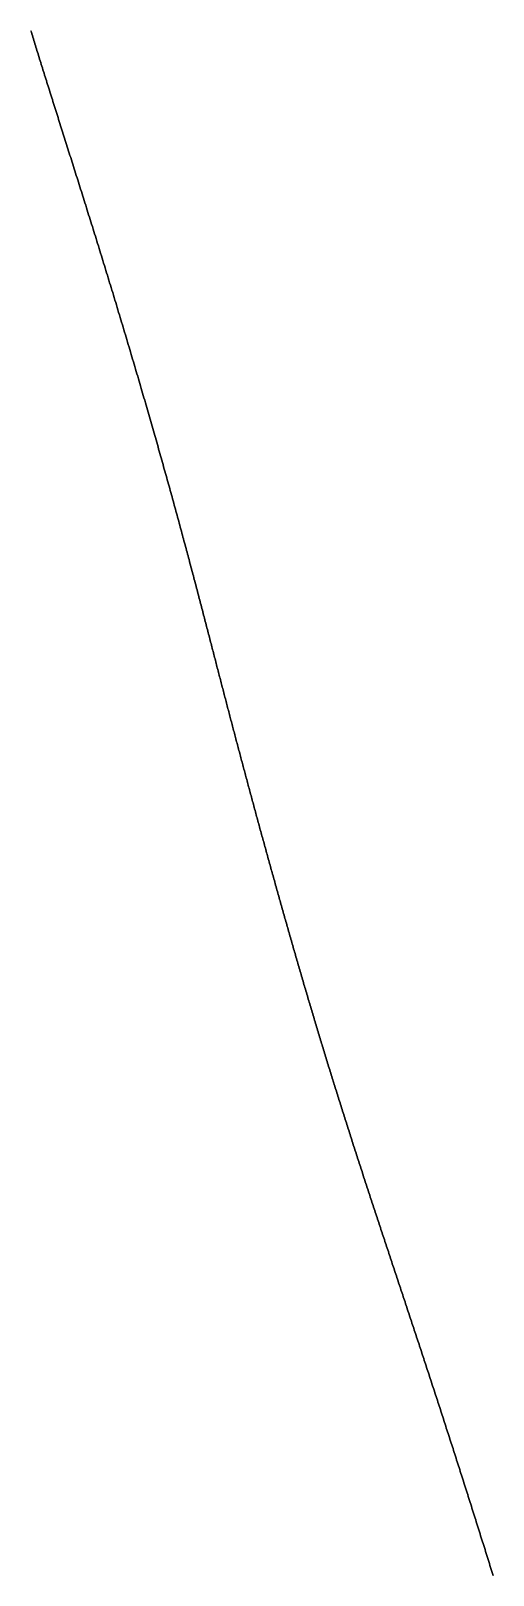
# Model space of a CAD drawing. Header units: inches. Extents: x 130170 to 284068, y 377793 to 804530.
# Drawn here: x 260229.1 to 260244.8, y 744664 to 744716.5 of the extents above; entities that cross this region are included whole.
import ezdxf

# ---------------------------------------------------------------- set-up
doc = ezdxf.new("R2010")
doc.units = ezdxf.units.IN
doc.header["$MEASUREMENT"] = 0
doc.layers.add('muni_il', color=7, linetype='Continuous')

msp = doc.modelspace()

# ---------------------------------------------------------------- linework, layer by layer
at = {"layer": 'muni_il'}
for points in [[(260244.847, 744663.966), (260244.826, 744664.034), (260244.805, 744664.101), (260244.784, 744664.169), (260244.763, 744664.237), (260244.741, 744664.305), (260244.72, 744664.373), (260244.699, 744664.44), (260244.678, 744664.508), (260244.657, 744664.576), (260244.635, 744664.644), (260244.614, 744664.711), (260244.593, 744664.779), (260244.572, 744664.846), (260244.551, 744664.914), (260244.53, 744664.981), (260244.508, 744665.049), (260244.487, 744665.116), (260244.466, 744665.184), (260244.445, 744665.251), (260244.424, 744665.318), (260244.403, 744665.385), (260244.382, 744665.453), (260244.36, 744665.52), (260244.339, 744665.587), (260244.318, 744665.654), (260244.297, 744665.721), (260244.276, 744665.788), (260244.255, 744665.855), (260244.234, 744665.922), (260244.213, 744665.988), (260244.192, 744666.055), (260244.171, 744666.122), (260244.15, 744666.188), (260244.129, 744666.255), (260244.108, 744666.321), (260244.087, 744666.388), (260244.066, 744666.454), (260244.045, 744666.52), (260244.024, 744666.586), (260244.003, 744666.653), (260243.982, 744666.718), (260243.961, 744666.784), (260243.94, 744666.85), (260243.919, 744666.916), (260243.898, 744666.982), (260243.877, 744667.048), (260243.856, 744667.114), (260243.835, 744667.179), (260243.815, 744667.245), (260243.794, 744667.31), (260243.773, 744667.375), (260243.752, 744667.441), (260243.731, 744667.506), (260243.71, 744667.571), (260243.69, 744667.636), (260243.669, 744667.701), (260243.648, 744667.766), (260243.627, 744667.831), (260243.607, 744667.896), (260243.586, 744667.96), (260243.565, 744668.025), (260243.545, 744668.09), (260243.524, 744668.154), (260243.503, 744668.218), (260243.483, 744668.283), (260243.462, 744668.347), (260243.441, 744668.411), (260243.421, 744668.475), (260243.4, 744668.54), (260243.379, 744668.603), (260243.359, 744668.667), (260243.338, 744668.731), (260243.318, 744668.795), (260243.297, 744668.859), (260243.277, 744668.922), (260243.256, 744668.986), (260243.236, 744669.049), (260243.215, 744669.113), (260243.195, 744669.176), (260243.174, 744669.239), (260243.154, 744669.302), (260243.133, 744669.365), (260243.113, 744669.428), (260243.093, 744669.491), (260243.072, 744669.554), (260243.052, 744669.617), (260243.031, 744669.68), (260243.011, 744669.742), (260242.991, 744669.805), (260242.97, 744669.868), (260242.95, 744669.93), (260242.93, 744669.992), (260242.909, 744670.055), (260242.889, 744670.117), (260242.869, 744670.179), (260242.849, 744670.241), (260242.828, 744670.304), (260242.808, 744670.365), (260242.788, 744670.427), (260242.768, 744670.489), (260242.747, 744670.551), (260242.727, 744670.613), (260242.707, 744670.675), (260242.687, 744670.736), (260242.667, 744670.798), (260242.647, 744670.859), (260242.627, 744670.921), (260242.606, 744670.982), (260242.586, 744671.044), (260242.566, 744671.105), (260242.546, 744671.166), (260242.526, 744671.227), (260242.506, 744671.288), (260242.486, 744671.349), (260242.466, 744671.41), (260242.446, 744671.471), (260242.426, 744671.532), (260242.406, 744671.593), (260242.386, 744671.654), (260242.366, 744671.715), (260242.346, 744671.775), (260242.326, 744671.836), (260242.306, 744671.896), (260242.286, 744671.957), (260242.266, 744672.017), (260242.246, 744672.078), (260242.226, 744672.138), (260242.206, 744672.198), (260242.186, 744672.259), (260242.167, 744672.319), (260242.147, 744672.379), (260242.127, 744672.439), (260242.107, 744672.499), (260242.087, 744672.56), (260242.067, 744672.62), (260242.047, 744672.68), (260242.028, 744672.739), (260242.008, 744672.799), (260241.988, 744672.859), (260241.968, 744672.919), (260241.948, 744672.979), (260241.929, 744673.038), (260241.909, 744673.098), (260241.889, 744673.158), (260241.869, 744673.217), (260241.85, 744673.277), (260241.83, 744673.336), (260241.81, 744673.396), (260241.791, 744673.455), (260241.771, 744673.515), (260241.751, 744673.574), (260241.732, 744673.633), (260241.712, 744673.693), (260241.692, 744673.752), (260241.673, 744673.811), (260241.653, 744673.87), (260241.633, 744673.929), (260241.614, 744673.989), (260241.594, 744674.048), (260241.575, 744674.107), (260241.555, 744674.166), (260241.536, 744674.225), (260241.516, 744674.284), (260241.497, 744674.343), (260241.477, 744674.401), (260241.457, 744674.46), (260241.438, 744674.519), (260241.418, 744674.578), (260241.399, 744674.637), (260241.38, 744674.695), (260241.36, 744674.754), (260241.341, 744674.813), (260241.321, 744674.871), (260241.302, 744674.93), (260241.283, 744674.989), (260241.263, 744675.047), (260241.244, 744675.106), (260241.224, 744675.164), (260241.205, 744675.223), (260241.186, 744675.281), (260241.166, 744675.34), (260241.147, 744675.398), (260241.128, 744675.456), (260241.109, 744675.515), (260241.089, 744675.573), (260241.07, 744675.631), (260241.051, 744675.689), (260241.032, 744675.748), (260241.012, 744675.806), (260240.993, 744675.864), (260240.974, 744675.922), (260240.955, 744675.98), (260240.936, 744676.038), (260240.917, 744676.097), (260240.897, 744676.155), (260240.878, 744676.213), (260240.859, 744676.271), (260240.84, 744676.329), (260240.821, 744676.387), (260240.802, 744676.444), (260240.783, 744676.502), (260240.764, 744676.56), (260240.745, 744676.618), (260240.726, 744676.676), (260240.707, 744676.734), (260240.688, 744676.792), (260240.669, 744676.849), (260240.65, 744676.907), (260240.631, 744676.965), (260240.612, 744677.022), (260240.594, 744677.08), (260240.575, 744677.138), (260240.556, 744677.195), (260240.537, 744677.253), (260240.518, 744677.311), (260240.499, 744677.368), (260240.481, 744677.426), (260240.462, 744677.483), (260240.443, 744677.541), (260240.424, 744677.598), (260240.406, 744677.656), (260240.387, 744677.713), (260240.369, 744677.771), (260240.35, 744677.828), (260240.331, 744677.885), (260240.313, 744677.943), (260240.294, 744678), (260240.276, 744678.057), (260240.257, 744678.115), (260240.239, 744678.172), (260240.22, 744678.229), (260240.202, 744678.286), (260240.183, 744678.344), (260240.165, 744678.401), (260240.146, 744678.458), (260240.128, 744678.515), (260240.109, 744678.572), (260240.091, 744678.629), (260240.073, 744678.686), (260240.054, 744678.744), (260240.036, 744678.801), (260240.018, 744678.858), (260240, 744678.915), (260239.981, 744678.972), (260239.963, 744679.029), (260239.945, 744679.086), (260239.927, 744679.143), (260239.909, 744679.2), (260239.89, 744679.257), (260239.872, 744679.313), (260239.854, 744679.37), (260239.836, 744679.427), (260239.818, 744679.484), (260239.8, 744679.541), (260239.782, 744679.598), (260239.764, 744679.654), (260239.746, 744679.711), (260239.728, 744679.768), (260239.71, 744679.825), (260239.692, 744679.881), (260239.674, 744679.938), (260239.657, 744679.995), (260239.639, 744680.051), (260239.621, 744680.108), (260239.603, 744680.165), (260239.585, 744680.221), (260239.568, 744680.278), (260239.55, 744680.334), (260239.532, 744680.391), (260239.515, 744680.448), (260239.497, 744680.504), (260239.479, 744680.561), (260239.462, 744680.617), (260239.444, 744680.674), (260239.427, 744680.73), (260239.409, 744680.787), (260239.391, 744680.843), (260239.374, 744680.9), (260239.356, 744680.956), (260239.339, 744681.012), (260239.322, 744681.069), (260239.304, 744681.125), (260239.287, 744681.181), (260239.269, 744681.238), (260239.252, 744681.294), (260239.235, 744681.35), (260239.218, 744681.407), (260239.2, 744681.463), (260239.183, 744681.519), (260239.166, 744681.575), (260239.149, 744681.631), (260239.131, 744681.688), (260239.114, 744681.744), (260239.097, 744681.8), (260239.08, 744681.856), (260239.063, 744681.912), (260239.046, 744681.968), (260239.029, 744682.024), (260239.012, 744682.08), (260238.995, 744682.137), (260238.978, 744682.193), (260238.961, 744682.249), (260238.944, 744682.305), (260238.927, 744682.361), (260238.91, 744682.417), (260238.893, 744682.473), (260238.876, 744682.529), (260238.859, 744682.584), (260238.843, 744682.64), (260238.826, 744682.696), (260238.809, 744682.752), (260238.792, 744682.808), (260238.776, 744682.864), (260238.759, 744682.92), (260238.742, 744682.975), (260238.725, 744683.031), (260238.709, 744683.087), (260238.692, 744683.143), (260238.676, 744683.198), (260238.659, 744683.254), (260238.643, 744683.31), (260238.626, 744683.365), (260238.61, 744683.421), (260238.593, 744683.477), (260238.577, 744683.532), (260238.56, 744683.588), (260238.544, 744683.644), (260238.527, 744683.699), (260238.511, 744683.754), (260238.495, 744683.81), (260238.478, 744683.865), (260238.462, 744683.921), (260238.446, 744683.976), (260238.429, 744684.032), (260238.413, 744684.087), (260238.397, 744684.143), (260238.381, 744684.198), (260238.365, 744684.253), (260238.348, 744684.309), (260238.332, 744684.364), (260238.316, 744684.419), (260238.3, 744684.474), (260238.284, 744684.529), (260238.268, 744684.585), (260238.252, 744684.64), (260238.236, 744684.695), (260238.22, 744684.75), (260238.204, 744684.805), (260238.188, 744684.86), (260238.172, 744684.915), (260238.156, 744684.97), (260238.14, 744685.025), (260238.124, 744685.08), (260238.109, 744685.135), (260238.093, 744685.19), (260238.077, 744685.245), (260238.061, 744685.299), (260238.046, 744685.354), (260238.03, 744685.409), (260238.014, 744685.464), (260237.998, 744685.518), (260237.983, 744685.573), (260237.967, 744685.628), (260237.952, 744685.682), (260237.936, 744685.737), (260237.92, 744685.791), (260237.905, 744685.846), (260237.889, 744685.9), (260237.874, 744685.955), (260237.858, 744686.009), (260237.843, 744686.063), (260237.827, 744686.118), (260237.812, 744686.172), (260237.797, 744686.226), (260237.781, 744686.28), (260237.766, 744686.334), (260237.751, 744686.388), (260237.735, 744686.443), (260237.72, 744686.497), (260237.705, 744686.551), (260237.689, 744686.605), (260237.674, 744686.659), (260237.659, 744686.712), (260237.644, 744686.766), (260237.629, 744686.82), (260237.613, 744686.874), (260237.598, 744686.928), (260237.583, 744686.981), (260237.568, 744687.035), (260237.553, 744687.088), (260237.538, 744687.142), (260237.523, 744687.195), (260237.508, 744687.249), (260237.493, 744687.302), (260237.478, 744687.356), (260237.463, 744687.409), (260237.448, 744687.462), (260237.434, 744687.516), (260237.419, 744687.569), (260237.404, 744687.622), (260237.389, 744687.675), (260237.374, 744687.728), (260237.36, 744687.781), (260237.345, 744687.834), (260237.33, 744687.887), (260237.315, 744687.94), (260237.301, 744687.992), (260237.286, 744688.045), (260237.272, 744688.098), (260237.257, 744688.15), (260237.242, 744688.203), (260237.228, 744688.256), (260237.213, 744688.308), (260237.199, 744688.36), (260237.184, 744688.413), (260237.17, 744688.465), (260237.155, 744688.517), (260237.141, 744688.57), (260237.127, 744688.622), (260237.112, 744688.674), (260237.098, 744688.726), (260237.083, 744688.778), (260237.069, 744688.83), (260237.055, 744688.882), (260237.041, 744688.934), (260237.027, 744688.985), (260237.012, 744689.037), (260236.998, 744689.089), (260236.984, 744689.14), (260236.97, 744689.192), (260236.956, 744689.244), (260236.942, 744689.295), (260236.927, 744689.346), (260236.914, 744689.398), (260236.9, 744689.449), (260236.885, 744689.5), (260236.872, 744689.551), (260236.858, 744689.603), (260236.844, 744689.654), (260236.83, 744689.705), (260236.816, 744689.756), (260236.802, 744689.807), (260236.788, 744689.857), (260236.774, 744689.908), (260236.76, 744689.959), (260236.747, 744690.01), (260236.733, 744690.06), (260236.719, 744690.111), (260236.705, 744690.161), (260236.692, 744690.212), (260236.678, 744690.262), (260236.665, 744690.313), (260236.651, 744690.363), (260236.637, 744690.414), (260236.624, 744690.464), (260236.61, 744690.514), (260236.597, 744690.564), (260236.583, 744690.614), (260236.57, 744690.664), (260236.556, 744690.714), (260236.543, 744690.764), (260236.529, 744690.814), (260236.516, 744690.864), (260236.503, 744690.914), (260236.489, 744690.964), (260236.476, 744691.013), (260236.463, 744691.063), (260236.449, 744691.113), (260236.436, 744691.162), (260236.423, 744691.212), (260236.409, 744691.261), (260236.396, 744691.311), (260236.383, 744691.36), (260236.37, 744691.41), (260236.356, 744691.459), (260236.343, 744691.508), (260236.33, 744691.558), (260236.317, 744691.607), (260236.304, 744691.656), (260236.291, 744691.705), (260236.278, 744691.755), (260236.265, 744691.804), (260236.252, 744691.853), (260236.239, 744691.902), (260236.226, 744691.951), (260236.213, 744692), (260236.2, 744692.049), (260236.186, 744692.098), (260236.174, 744692.147), (260236.161, 744692.196), (260236.148, 744692.245), (260236.135, 744692.294), (260236.122, 744692.343), (260236.109, 744692.392), (260236.096, 744692.441), (260236.083, 744692.489), (260236.07, 744692.538), (260236.057, 744692.587), (260236.044, 744692.636), (260236.032, 744692.685), (260236.019, 744692.734), (260236.006, 744692.783), (260235.993, 744692.831), (260235.98, 744692.88), (260235.967, 744692.929), (260235.954, 744692.978), (260235.942, 744693.027), (260235.929, 744693.076), (260235.916, 744693.125), (260235.903, 744693.174), (260235.89, 744693.223), (260235.878, 744693.271), (260235.865, 744693.32), (260235.852, 744693.369), (260235.839, 744693.418), (260235.826, 744693.468), (260235.813, 744693.517), (260235.801, 744693.566), (260235.788, 744693.615), (260235.775, 744693.664), (260235.762, 744693.713), (260235.749, 744693.762), (260235.737, 744693.812), (260235.724, 744693.861), (260235.711, 744693.91), (260235.698, 744693.96), (260235.685, 744694.009), (260235.672, 744694.059), (260235.659, 744694.109), (260235.646, 744694.158), (260235.633, 744694.208), (260235.621, 744694.258), (260235.608, 744694.307), (260235.595, 744694.357), (260235.582, 744694.407), (260235.569, 744694.457), (260235.556, 744694.508), (260235.543, 744694.558), (260235.53, 744694.608), (260235.517, 744694.658), (260235.504, 744694.709), (260235.49, 744694.759), (260235.477, 744694.81), (260235.464, 744694.861), (260235.451, 744694.911), (260235.438, 744694.962), (260235.425, 744695.013), (260235.411, 744695.065), (260235.398, 744695.116), (260235.385, 744695.167), (260235.371, 744695.219), (260235.358, 744695.27), (260235.345, 744695.322), (260235.331, 744695.374), (260235.318, 744695.425), (260235.304, 744695.478), (260235.291, 744695.53), (260235.277, 744695.582), (260235.264, 744695.634), (260235.25, 744695.687), (260235.236, 744695.74), (260235.223, 744695.793), (260235.209, 744695.846), (260235.195, 744695.899), (260235.181, 744695.952), (260235.168, 744696.005), (260235.154, 744696.059), (260235.14, 744696.113), (260235.126, 744696.167), (260235.112, 744696.221), (260235.098, 744696.275), (260235.083, 744696.33), (260235.069, 744696.384), (260235.055, 744696.439), (260235.041, 744696.494), (260235.026, 744696.549), (260235.012, 744696.604), (260234.998, 744696.66), (260234.983, 744696.715), (260234.968, 744696.771), (260234.954, 744696.827), (260234.939, 744696.883), (260234.924, 744696.94), (260234.91, 744696.997), (260234.895, 744697.053), (260234.88, 744697.11), (260234.865, 744697.168), (260234.85, 744697.225), (260234.835, 744697.283), (260234.82, 744697.341), (260234.804, 744697.399), (260234.789, 744697.457), (260234.774, 744697.515), (260234.758, 744697.574), (260234.743, 744697.633), (260234.727, 744697.692), (260234.711, 744697.752), (260234.696, 744697.811), (260234.68, 744697.871), (260234.664, 744697.932), (260234.648, 744697.992), (260234.632, 744698.052), (260234.616, 744698.113), (260234.6, 744698.174), (260234.584, 744698.236), (260234.567, 744698.297), (260234.551, 744698.359), (260234.534, 744698.421), (260234.518, 744698.483), (260234.501, 744698.546), (260234.484, 744698.609), (260234.468, 744698.672), (260234.451, 744698.735), (260234.434, 744698.798), (260234.417, 744698.862), (260234.399, 744698.926), (260234.382, 744698.991), (260234.365, 744699.055), (260234.347, 744699.12), (260234.33, 744699.185), (260234.312, 744699.251), (260234.295, 744699.316), (260234.277, 744699.382), (260234.259, 744699.448), (260234.241, 744699.515), (260234.223, 744699.581), (260234.205, 744699.648), (260234.187, 744699.716), (260234.168, 744699.783), (260234.15, 744699.851), (260234.131, 744699.919), (260234.113, 744699.987), (260234.094, 744700.056), (260234.075, 744700.125), (260234.056, 744700.194), (260234.038, 744700.263), (260234.019, 744700.333), (260233.999, 744700.403), (260233.98, 744700.473), (260233.961, 744700.543), (260233.941, 744700.614), (260233.922, 744700.685), (260233.902, 744700.756), (260233.882, 744700.828), (260233.862, 744700.899), (260233.843, 744700.971), (260233.822, 744701.044), (260233.802, 744701.116), (260233.782, 744701.189), (260233.762, 744701.262), (260233.742, 744701.335), (260233.721, 744701.409), (260233.7, 744701.483), (260233.68, 744701.557), (260233.659, 744701.631), (260233.638, 744701.706), (260233.617, 744701.781), (260233.596, 744701.856), (260233.575, 744701.931), (260233.554, 744702.007), (260233.532, 744702.083), (260233.511, 744702.159), (260233.489, 744702.235), (260233.468, 744702.311), (260233.446, 744702.388), (260233.424, 744702.465), (260233.402, 744702.543), (260233.38, 744702.62), (260233.358, 744702.698), (260233.336, 744702.775), (260233.314, 744702.854), (260233.291, 744702.932), (260233.269, 744703.011), (260233.246, 744703.089), (260233.224, 744703.168), (260233.201, 744703.248), (260233.178, 744703.327), (260233.155, 744703.406), (260233.132, 744703.486), (260233.109, 744703.566), (260233.086, 744703.646), (260233.063, 744703.727), (260233.04, 744703.807), (260233.016, 744703.888), (260232.993, 744703.969), (260232.969, 744704.05), (260232.946, 744704.131), (260232.922, 744704.212), (260232.898, 744704.294), (260232.875, 744704.376), (260232.851, 744704.458), (260232.827, 744704.539), (260232.803, 744704.622), (260232.778, 744704.704), (260232.754, 744704.786), (260232.73, 744704.869), (260232.706, 744704.952), (260232.681, 744705.034), (260232.657, 744705.117), (260232.633, 744705.2), (260232.608, 744705.283), (260232.583, 744705.367), (260232.559, 744705.45), (260232.534, 744705.533), (260232.509, 744705.617), (260232.485, 744705.701), (260232.46, 744705.784), (260232.435, 744705.868), (260232.41, 744705.952), (260232.385, 744706.036), (260232.36, 744706.12), (260232.335, 744706.204), (260232.31, 744706.288), (260232.284, 744706.372), (260232.259, 744706.456), (260232.234, 744706.54), (260232.209, 744706.625), (260232.183, 744706.709), (260232.158, 744706.793), (260232.132, 744706.877), (260232.107, 744706.962), (260232.082, 744707.046), (260232.056, 744707.13), (260232.031, 744707.215), (260232.005, 744707.299), (260231.98, 744707.383), (260231.954, 744707.468), (260231.928, 744707.552), (260231.903, 744707.636), (260231.877, 744707.72), (260231.852, 744707.805), (260231.826, 744707.889), (260231.8, 744707.973), (260231.775, 744708.057), (260231.749, 744708.141), (260231.723, 744708.225), (260231.698, 744708.308), (260231.672, 744708.392), (260231.646, 744708.476), (260231.621, 744708.559), (260231.595, 744708.643), (260231.569, 744708.726), (260231.544, 744708.81), (260231.518, 744708.893), (260231.493, 744708.976), (260231.467, 744709.059), (260231.441, 744709.142), (260231.416, 744709.224), (260231.39, 744709.307), (260231.365, 744709.389), (260231.339, 744709.472), (260231.314, 744709.554), (260231.288, 744709.636), (260231.263, 744709.718), (260231.237, 744709.8), (260231.212, 744709.881), (260231.187, 744709.962), (260231.162, 744710.044), (260231.136, 744710.125), (260231.111, 744710.206), (260231.086, 744710.286), (260231.061, 744710.367), (260231.036, 744710.447), (260231.011, 744710.527), (260230.986, 744710.607), (260230.961, 744710.687), (260230.936, 744710.766), (260230.911, 744710.845), (260230.886, 744710.924), (260230.861, 744711.003), (260230.837, 744711.082), (260230.812, 744711.16), (260230.788, 744711.238), (260230.763, 744711.316), (260230.739, 744711.394), (260230.714, 744711.471), (260230.69, 744711.548), (260230.666, 744711.625), (260230.642, 744711.702), (260230.618, 744711.778), (260230.594, 744711.854), (260230.57, 744711.93), (260230.546, 744712.006), (260230.522, 744712.081), (260230.499, 744712.156), (260230.475, 744712.231), (260230.451, 744712.305), (260230.428, 744712.38), (260230.405, 744712.453), (260230.381, 744712.527), (260230.358, 744712.6), (260230.335, 744712.674), (260230.312, 744712.746), (260230.289, 744712.819), (260230.266, 744712.891), (260230.243, 744712.963), (260230.221, 744713.034), (260230.198, 744713.106), (260230.176, 744713.177), (260230.153, 744713.248), (260230.131, 744713.318), (260230.109, 744713.388), (260230.087, 744713.458), (260230.065, 744713.527), (260230.043, 744713.596), (260230.021, 744713.665), (260230, 744713.734), (260229.978, 744713.802), (260229.957, 744713.87), (260229.935, 744713.938), (260229.914, 744714.005), (260229.893, 744714.072), (260229.872, 744714.138), (260229.851, 744714.205), (260229.83, 744714.271), (260229.809, 744714.336), (260229.789, 744714.402), (260229.768, 744714.467), (260229.748, 744714.532), (260229.727, 744714.596), (260229.707, 744714.66), (260229.687, 744714.724), (260229.667, 744714.788), (260229.647, 744714.851), (260229.628, 744714.914), (260229.608, 744714.976), (260229.589, 744715.038), (260229.569, 744715.1), (260229.55, 744715.162), (260229.531, 744715.223), (260229.512, 744715.284), (260229.493, 744715.345), (260229.474, 744715.405), (260229.455, 744715.465), (260229.436, 744715.525), (260229.418, 744715.585), (260229.4, 744715.644), (260229.381, 744715.703), (260229.363, 744715.761), (260229.345, 744715.82), (260229.327, 744715.878), (260229.309, 744715.935), (260229.292, 744715.993), (260229.274, 744716.05), (260229.257, 744716.107), (260229.239, 744716.163), (260229.222, 744716.22), (260229.205, 744716.276), (260229.188, 744716.331), (260229.171, 744716.387), (260229.154, 744716.442), (260229.137, 744716.497), (260229.121, 744716.552)], [(260229.121, 744716.552), (260229.137, 744716.497), (260229.154, 744716.442), (260229.171, 744716.387), (260229.188, 744716.331), (260229.205, 744716.276), (260229.222, 744716.22), (260229.239, 744716.163), (260229.257, 744716.107), (260229.274, 744716.05), (260229.292, 744715.993), (260229.309, 744715.935), (260229.327, 744715.878), (260229.345, 744715.82), (260229.363, 744715.761), (260229.381, 744715.703), (260229.4, 744715.644), (260229.418, 744715.585), (260229.436, 744715.525), (260229.455, 744715.465), (260229.474, 744715.405), (260229.493, 744715.345), (260229.512, 744715.284), (260229.531, 744715.223), (260229.55, 744715.162), (260229.569, 744715.1), (260229.589, 744715.038), (260229.608, 744714.976), (260229.628, 744714.914), (260229.647, 744714.851), (260229.667, 744714.788), (260229.687, 744714.724), (260229.707, 744714.66), (260229.727, 744714.596), (260229.748, 744714.532), (260229.768, 744714.467), (260229.789, 744714.402), (260229.809, 744714.336), (260229.83, 744714.271), (260229.851, 744714.205), (260229.872, 744714.138), (260229.893, 744714.072), (260229.914, 744714.005), (260229.935, 744713.938), (260229.957, 744713.87), (260229.978, 744713.802), (260230, 744713.734), (260230.021, 744713.665), (260230.043, 744713.596), (260230.065, 744713.527), (260230.087, 744713.458), (260230.109, 744713.388), (260230.131, 744713.318), (260230.153, 744713.248), (260230.176, 744713.177), (260230.198, 744713.106), (260230.221, 744713.034), (260230.243, 744712.963), (260230.266, 744712.891), (260230.289, 744712.819), (260230.312, 744712.746), (260230.335, 744712.674), (260230.358, 744712.6), (260230.381, 744712.527), (260230.405, 744712.453), (260230.428, 744712.38), (260230.451, 744712.305), (260230.475, 744712.231), (260230.499, 744712.156), (260230.522, 744712.081), (260230.546, 744712.006), (260230.57, 744711.93), (260230.594, 744711.854), (260230.618, 744711.778), (260230.642, 744711.702), (260230.666, 744711.625), (260230.69, 744711.548), (260230.714, 744711.471), (260230.739, 744711.394), (260230.763, 744711.316), (260230.788, 744711.238), (260230.812, 744711.16), (260230.837, 744711.082), (260230.861, 744711.003), (260230.886, 744710.924), (260230.911, 744710.845), (260230.936, 744710.766), (260230.961, 744710.687), (260230.986, 744710.607), (260231.011, 744710.527), (260231.036, 744710.447), (260231.061, 744710.367), (260231.086, 744710.286), (260231.111, 744710.206), (260231.136, 744710.125), (260231.162, 744710.044), (260231.187, 744709.962), (260231.212, 744709.881), (260231.237, 744709.8), (260231.263, 744709.718), (260231.288, 744709.636), (260231.314, 744709.554), (260231.339, 744709.472), (260231.365, 744709.389), (260231.39, 744709.307), (260231.416, 744709.224), (260231.441, 744709.142), (260231.467, 744709.059), (260231.493, 744708.976), (260231.518, 744708.893), (260231.544, 744708.81), (260231.569, 744708.726), (260231.595, 744708.643), (260231.621, 744708.559), (260231.646, 744708.476), (260231.672, 744708.392), (260231.698, 744708.308), (260231.723, 744708.225), (260231.749, 744708.141), (260231.775, 744708.057), (260231.8, 744707.973), (260231.826, 744707.889), (260231.852, 744707.805), (260231.877, 744707.72), (260231.903, 744707.636), (260231.928, 744707.552), (260231.954, 744707.468), (260231.98, 744707.383), (260232.005, 744707.299), (260232.031, 744707.215), (260232.056, 744707.13), (260232.082, 744707.046), (260232.107, 744706.962), (260232.132, 744706.877), (260232.158, 744706.793), (260232.183, 744706.709), (260232.209, 744706.625), (260232.234, 744706.54), (260232.259, 744706.456), (260232.284, 744706.372), (260232.31, 744706.288), (260232.335, 744706.204), (260232.36, 744706.12), (260232.385, 744706.036), (260232.41, 744705.952), (260232.435, 744705.868), (260232.46, 744705.784), (260232.485, 744705.701), (260232.509, 744705.617), (260232.534, 744705.533), (260232.559, 744705.45), (260232.583, 744705.367), (260232.608, 744705.283), (260232.633, 744705.2), (260232.657, 744705.117), (260232.681, 744705.034), (260232.706, 744704.952), (260232.73, 744704.869), (260232.754, 744704.786), (260232.778, 744704.704), (260232.803, 744704.622), (260232.827, 744704.539), (260232.851, 744704.458), (260232.875, 744704.376), (260232.898, 744704.294), (260232.922, 744704.212), (260232.946, 744704.131), (260232.969, 744704.05), (260232.993, 744703.969), (260233.016, 744703.888), (260233.04, 744703.807), (260233.063, 744703.727), (260233.086, 744703.646), (260233.109, 744703.566), (260233.132, 744703.486), (260233.155, 744703.406), (260233.178, 744703.327), (260233.201, 744703.248), (260233.224, 744703.168), (260233.246, 744703.089), (260233.269, 744703.011), (260233.291, 744702.932), (260233.314, 744702.854), (260233.336, 744702.775), (260233.358, 744702.698), (260233.38, 744702.62), (260233.402, 744702.543), (260233.424, 744702.465), (260233.446, 744702.388), (260233.468, 744702.311), (260233.489, 744702.235), (260233.511, 744702.159), (260233.532, 744702.083), (260233.554, 744702.007), (260233.575, 744701.931), (260233.596, 744701.856), (260233.617, 744701.781), (260233.638, 744701.706), (260233.659, 744701.631), (260233.68, 744701.557), (260233.7, 744701.483), (260233.721, 744701.409), (260233.742, 744701.335), (260233.762, 744701.262), (260233.782, 744701.189), (260233.802, 744701.116), (260233.822, 744701.044), (260233.843, 744700.971), (260233.862, 744700.899), (260233.882, 744700.828), (260233.902, 744700.756), (260233.922, 744700.685), (260233.941, 744700.614), (260233.961, 744700.543), (260233.98, 744700.473), (260233.999, 744700.403), (260234.019, 744700.333), (260234.038, 744700.263), (260234.056, 744700.194), (260234.075, 744700.125), (260234.094, 744700.056), (260234.113, 744699.987), (260234.131, 744699.919), (260234.15, 744699.851), (260234.168, 744699.783), (260234.187, 744699.716), (260234.205, 744699.648), (260234.223, 744699.581), (260234.241, 744699.515), (260234.259, 744699.448), (260234.277, 744699.382), (260234.295, 744699.316), (260234.312, 744699.251), (260234.33, 744699.185), (260234.347, 744699.12), (260234.365, 744699.055), (260234.382, 744698.991), (260234.399, 744698.926), (260234.417, 744698.862), (260234.434, 744698.798), (260234.451, 744698.735), (260234.468, 744698.672), (260234.484, 744698.609), (260234.501, 744698.546), (260234.518, 744698.483), (260234.534, 744698.421), (260234.551, 744698.359), (260234.567, 744698.297), (260234.584, 744698.236), (260234.6, 744698.174), (260234.616, 744698.113), (260234.632, 744698.052), (260234.648, 744697.992), (260234.664, 744697.932), (260234.68, 744697.871), (260234.696, 744697.811), (260234.711, 744697.752), (260234.727, 744697.692), (260234.743, 744697.633), (260234.758, 744697.574), (260234.774, 744697.515), (260234.789, 744697.457), (260234.804, 744697.399), (260234.82, 744697.341), (260234.835, 744697.283), (260234.85, 744697.225), (260234.865, 744697.168), (260234.88, 744697.11), (260234.895, 744697.053), (260234.91, 744696.997), (260234.924, 744696.94), (260234.939, 744696.883), (260234.954, 744696.827), (260234.968, 744696.771), (260234.983, 744696.715), (260234.998, 744696.66), (260235.012, 744696.604), (260235.026, 744696.549), (260235.041, 744696.494), (260235.055, 744696.439), (260235.069, 744696.384), (260235.083, 744696.33), (260235.098, 744696.275), (260235.112, 744696.221), (260235.126, 744696.167), (260235.14, 744696.113), (260235.154, 744696.059), (260235.168, 744696.005), (260235.181, 744695.952), (260235.195, 744695.899), (260235.209, 744695.846), (260235.223, 744695.793), (260235.236, 744695.74), (260235.25, 744695.687), (260235.264, 744695.634), (260235.277, 744695.582), (260235.291, 744695.53), (260235.304, 744695.478), (260235.318, 744695.425), (260235.331, 744695.374), (260235.345, 744695.322), (260235.358, 744695.27), (260235.371, 744695.219), (260235.385, 744695.167), (260235.398, 744695.116), (260235.411, 744695.065), (260235.425, 744695.013), (260235.438, 744694.962), (260235.451, 744694.911), (260235.464, 744694.861), (260235.477, 744694.81), (260235.49, 744694.759), (260235.504, 744694.709), (260235.517, 744694.658), (260235.53, 744694.608), (260235.543, 744694.558), (260235.556, 744694.508), (260235.569, 744694.457), (260235.582, 744694.407), (260235.595, 744694.357), (260235.608, 744694.307), (260235.621, 744694.258), (260235.633, 744694.208), (260235.646, 744694.158), (260235.659, 744694.109), (260235.672, 744694.059), (260235.685, 744694.009), (260235.698, 744693.96), (260235.711, 744693.91), (260235.724, 744693.861), (260235.737, 744693.812), (260235.749, 744693.762), (260235.762, 744693.713), (260235.775, 744693.664), (260235.788, 744693.615), (260235.801, 744693.566), (260235.813, 744693.517), (260235.826, 744693.468), (260235.839, 744693.418), (260235.852, 744693.369), (260235.865, 744693.32), (260235.878, 744693.271), (260235.89, 744693.223), (260235.903, 744693.174), (260235.916, 744693.125), (260235.929, 744693.076), (260235.942, 744693.027), (260235.954, 744692.978), (260235.967, 744692.929), (260235.98, 744692.88), (260235.993, 744692.831), (260236.006, 744692.783), (260236.019, 744692.734), (260236.032, 744692.685), (260236.044, 744692.636), (260236.057, 744692.587), (260236.07, 744692.538), (260236.083, 744692.489), (260236.096, 744692.441), (260236.109, 744692.392), (260236.122, 744692.343), (260236.135, 744692.294), (260236.148, 744692.245), (260236.161, 744692.196), (260236.174, 744692.147), (260236.186, 744692.098), (260236.2, 744692.049), (260236.213, 744692), (260236.226, 744691.951), (260236.239, 744691.902), (260236.252, 744691.853), (260236.265, 744691.804), (260236.278, 744691.755), (260236.291, 744691.705), (260236.304, 744691.656), (260236.317, 744691.607), (260236.33, 744691.558), (260236.343, 744691.508), (260236.356, 744691.459), (260236.37, 744691.41), (260236.383, 744691.36), (260236.396, 744691.311), (260236.409, 744691.261), (260236.423, 744691.212), (260236.436, 744691.162), (260236.449, 744691.113), (260236.463, 744691.063), (260236.476, 744691.013), (260236.489, 744690.964), (260236.503, 744690.914), (260236.516, 744690.864), (260236.529, 744690.814), (260236.543, 744690.764), (260236.556, 744690.714), (260236.57, 744690.664), (260236.583, 744690.614), (260236.597, 744690.564), (260236.61, 744690.514), (260236.624, 744690.464), (260236.637, 744690.414), (260236.651, 744690.363), (260236.665, 744690.313), (260236.678, 744690.262), (260236.692, 744690.212), (260236.705, 744690.161), (260236.719, 744690.111), (260236.733, 744690.06), (260236.747, 744690.01), (260236.76, 744689.959), (260236.774, 744689.908), (260236.788, 744689.857), (260236.802, 744689.807), (260236.816, 744689.756), (260236.83, 744689.705), (260236.844, 744689.654), (260236.858, 744689.603), (260236.872, 744689.551), (260236.885, 744689.5), (260236.9, 744689.449), (260236.914, 744689.398), (260236.927, 744689.346), (260236.942, 744689.295), (260236.956, 744689.244), (260236.97, 744689.192), (260236.984, 744689.14), (260236.998, 744689.089), (260237.012, 744689.037), (260237.027, 744688.985), (260237.041, 744688.934), (260237.055, 744688.882), (260237.069, 744688.83), (260237.083, 744688.778), (260237.098, 744688.726), (260237.112, 744688.674), (260237.127, 744688.622), (260237.141, 744688.57), (260237.155, 744688.517), (260237.17, 744688.465), (260237.184, 744688.413), (260237.199, 744688.36), (260237.213, 744688.308), (260237.228, 744688.256), (260237.242, 744688.203), (260237.257, 744688.15), (260237.272, 744688.098), (260237.286, 744688.045), (260237.301, 744687.992), (260237.315, 744687.94), (260237.33, 744687.887), (260237.345, 744687.834), (260237.36, 744687.781), (260237.374, 744687.728), (260237.389, 744687.675), (260237.404, 744687.622), (260237.419, 744687.569), (260237.434, 744687.516), (260237.448, 744687.462), (260237.463, 744687.409), (260237.478, 744687.356), (260237.493, 744687.302), (260237.508, 744687.249), (260237.523, 744687.195), (260237.538, 744687.142), (260237.553, 744687.088), (260237.568, 744687.035), (260237.583, 744686.981), (260237.598, 744686.928), (260237.613, 744686.874), (260237.629, 744686.82), (260237.644, 744686.766), (260237.659, 744686.712), (260237.674, 744686.659), (260237.689, 744686.605), (260237.705, 744686.551), (260237.72, 744686.497), (260237.735, 744686.443), (260237.751, 744686.388), (260237.766, 744686.334), (260237.781, 744686.28), (260237.797, 744686.226), (260237.812, 744686.172), (260237.827, 744686.118), (260237.843, 744686.063), (260237.858, 744686.009), (260237.874, 744685.955), (260237.889, 744685.9), (260237.905, 744685.846), (260237.92, 744685.791), (260237.936, 744685.737), (260237.952, 744685.682), (260237.967, 744685.628), (260237.983, 744685.573), (260237.998, 744685.518), (260238.014, 744685.464), (260238.03, 744685.409), (260238.046, 744685.354), (260238.061, 744685.299), (260238.077, 744685.245), (260238.093, 744685.19), (260238.109, 744685.135), (260238.124, 744685.08), (260238.14, 744685.025), (260238.156, 744684.97), (260238.172, 744684.915), (260238.188, 744684.86), (260238.204, 744684.805), (260238.22, 744684.75), (260238.236, 744684.695), (260238.252, 744684.64), (260238.268, 744684.585), (260238.284, 744684.529), (260238.3, 744684.474), (260238.316, 744684.419), (260238.332, 744684.364), (260238.348, 744684.309), (260238.365, 744684.253), (260238.381, 744684.198), (260238.397, 744684.143), (260238.413, 744684.087), (260238.429, 744684.032), (260238.446, 744683.976), (260238.462, 744683.921), (260238.478, 744683.865), (260238.495, 744683.81), (260238.511, 744683.754), (260238.527, 744683.699), (260238.544, 744683.644), (260238.56, 744683.588), (260238.577, 744683.532), (260238.593, 744683.477), (260238.61, 744683.421), (260238.626, 744683.365), (260238.643, 744683.31), (260238.659, 744683.254), (260238.676, 744683.198), (260238.692, 744683.143), (260238.709, 744683.087), (260238.725, 744683.031), (260238.742, 744682.975), (260238.759, 744682.92), (260238.776, 744682.864), (260238.792, 744682.808), (260238.809, 744682.752), (260238.826, 744682.696), (260238.843, 744682.64), (260238.859, 744682.584), (260238.876, 744682.529), (260238.893, 744682.473), (260238.91, 744682.417), (260238.927, 744682.361), (260238.944, 744682.305), (260238.961, 744682.249), (260238.978, 744682.193), (260238.995, 744682.137), (260239.012, 744682.08), (260239.029, 744682.024), (260239.046, 744681.968), (260239.063, 744681.912), (260239.08, 744681.856), (260239.097, 744681.8), (260239.114, 744681.744), (260239.131, 744681.688), (260239.149, 744681.631), (260239.166, 744681.575), (260239.183, 744681.519), (260239.2, 744681.463), (260239.218, 744681.407), (260239.235, 744681.35), (260239.252, 744681.294), (260239.269, 744681.238), (260239.287, 744681.181), (260239.304, 744681.125), (260239.322, 744681.069), (260239.339, 744681.012), (260239.356, 744680.956), (260239.374, 744680.9), (260239.391, 744680.843), (260239.409, 744680.787), (260239.427, 744680.73), (260239.444, 744680.674), (260239.462, 744680.617), (260239.479, 744680.561), (260239.497, 744680.504), (260239.515, 744680.448), (260239.532, 744680.391), (260239.55, 744680.334), (260239.568, 744680.278), (260239.585, 744680.221), (260239.603, 744680.165), (260239.621, 744680.108), (260239.639, 744680.051), (260239.657, 744679.995), (260239.674, 744679.938), (260239.692, 744679.881), (260239.71, 744679.825), (260239.728, 744679.768), (260239.746, 744679.711), (260239.764, 744679.654), (260239.782, 744679.598), (260239.8, 744679.541), (260239.818, 744679.484), (260239.836, 744679.427), (260239.854, 744679.37), (260239.872, 744679.313), (260239.89, 744679.257), (260239.909, 744679.2), (260239.927, 744679.143), (260239.945, 744679.086), (260239.963, 744679.029), (260239.981, 744678.972), (260240, 744678.915), (260240.018, 744678.858), (260240.036, 744678.801), (260240.054, 744678.744), (260240.073, 744678.686), (260240.091, 744678.629), (260240.109, 744678.572), (260240.128, 744678.515), (260240.146, 744678.458), (260240.165, 744678.401), (260240.183, 744678.344), (260240.202, 744678.286), (260240.22, 744678.229), (260240.239, 744678.172), (260240.257, 744678.115), (260240.276, 744678.057), (260240.294, 744678), (260240.313, 744677.943), (260240.331, 744677.885), (260240.35, 744677.828), (260240.369, 744677.771), (260240.387, 744677.713), (260240.406, 744677.656), (260240.424, 744677.598), (260240.443, 744677.541), (260240.462, 744677.483), (260240.481, 744677.426), (260240.499, 744677.368), (260240.518, 744677.311), (260240.537, 744677.253), (260240.556, 744677.195), (260240.575, 744677.138), (260240.594, 744677.08), (260240.612, 744677.022), (260240.631, 744676.965), (260240.65, 744676.907), (260240.669, 744676.849), (260240.688, 744676.792), (260240.707, 744676.734), (260240.726, 744676.676), (260240.745, 744676.618), (260240.764, 744676.56), (260240.783, 744676.502), (260240.802, 744676.444), (260240.821, 744676.387), (260240.84, 744676.329), (260240.859, 744676.271), (260240.878, 744676.213), (260240.897, 744676.155), (260240.917, 744676.097), (260240.936, 744676.038), (260240.955, 744675.98), (260240.974, 744675.922), (260240.993, 744675.864), (260241.012, 744675.806), (260241.032, 744675.748), (260241.051, 744675.689), (260241.07, 744675.631), (260241.089, 744675.573), (260241.109, 744675.515), (260241.128, 744675.456), (260241.147, 744675.398), (260241.166, 744675.34), (260241.186, 744675.281), (260241.205, 744675.223), (260241.224, 744675.164), (260241.244, 744675.106), (260241.263, 744675.047), (260241.283, 744674.989), (260241.302, 744674.93), (260241.321, 744674.871), (260241.341, 744674.813), (260241.36, 744674.754), (260241.38, 744674.695), (260241.399, 744674.637), (260241.418, 744674.578), (260241.438, 744674.519), (260241.457, 744674.46), (260241.477, 744674.401), (260241.497, 744674.343), (260241.516, 744674.284), (260241.536, 744674.225), (260241.555, 744674.166), (260241.575, 744674.107), (260241.594, 744674.048), (260241.614, 744673.989), (260241.633, 744673.929), (260241.653, 744673.87), (260241.673, 744673.811), (260241.692, 744673.752), (260241.712, 744673.693), (260241.732, 744673.633), (260241.751, 744673.574), (260241.771, 744673.515), (260241.791, 744673.455), (260241.81, 744673.396), (260241.83, 744673.336), (260241.85, 744673.277), (260241.869, 744673.217), (260241.889, 744673.158), (260241.909, 744673.098), (260241.929, 744673.038), (260241.948, 744672.979), (260241.968, 744672.919), (260241.988, 744672.859), (260242.008, 744672.799), (260242.028, 744672.739), (260242.047, 744672.68), (260242.067, 744672.62), (260242.087, 744672.56), (260242.107, 744672.499), (260242.127, 744672.439), (260242.147, 744672.379), (260242.167, 744672.319), (260242.186, 744672.259), (260242.206, 744672.198), (260242.226, 744672.138), (260242.246, 744672.078), (260242.266, 744672.017), (260242.286, 744671.957), (260242.306, 744671.896), (260242.326, 744671.836), (260242.346, 744671.775), (260242.366, 744671.715), (260242.386, 744671.654), (260242.406, 744671.593), (260242.426, 744671.532), (260242.446, 744671.471), (260242.466, 744671.41), (260242.486, 744671.349), (260242.506, 744671.288), (260242.526, 744671.227), (260242.546, 744671.166), (260242.566, 744671.105), (260242.586, 744671.044), (260242.606, 744670.982), (260242.627, 744670.921), (260242.647, 744670.859), (260242.667, 744670.798), (260242.687, 744670.736), (260242.707, 744670.675), (260242.727, 744670.613), (260242.747, 744670.551), (260242.768, 744670.489), (260242.788, 744670.427), (260242.808, 744670.365), (260242.828, 744670.304), (260242.849, 744670.241), (260242.869, 744670.179), (260242.889, 744670.117), (260242.909, 744670.055), (260242.93, 744669.992), (260242.95, 744669.93), (260242.97, 744669.868), (260242.991, 744669.805), (260243.011, 744669.742), (260243.031, 744669.68), (260243.052, 744669.617), (260243.072, 744669.554), (260243.093, 744669.491), (260243.113, 744669.428), (260243.133, 744669.365), (260243.154, 744669.302), (260243.174, 744669.239), (260243.195, 744669.176), (260243.215, 744669.113), (260243.236, 744669.049), (260243.256, 744668.986), (260243.277, 744668.922), (260243.297, 744668.859), (260243.318, 744668.795), (260243.338, 744668.731), (260243.359, 744668.667), (260243.379, 744668.603), (260243.4, 744668.54), (260243.421, 744668.475), (260243.441, 744668.411), (260243.462, 744668.347), (260243.483, 744668.283), (260243.503, 744668.218), (260243.524, 744668.154), (260243.545, 744668.09), (260243.565, 744668.025), (260243.586, 744667.96), (260243.607, 744667.896), (260243.627, 744667.831), (260243.648, 744667.766), (260243.669, 744667.701), (260243.69, 744667.636), (260243.71, 744667.571), (260243.731, 744667.506), (260243.752, 744667.441), (260243.773, 744667.375), (260243.794, 744667.31), (260243.815, 744667.245), (260243.835, 744667.179), (260243.856, 744667.114), (260243.877, 744667.048), (260243.898, 744666.982), (260243.919, 744666.916), (260243.94, 744666.85), (260243.961, 744666.784), (260243.982, 744666.718), (260244.003, 744666.653), (260244.024, 744666.586), (260244.045, 744666.52), (260244.066, 744666.454), (260244.087, 744666.388), (260244.108, 744666.321), (260244.129, 744666.255), (260244.15, 744666.188), (260244.171, 744666.122), (260244.192, 744666.055), (260244.213, 744665.988), (260244.234, 744665.922), (260244.255, 744665.855), (260244.276, 744665.788), (260244.297, 744665.721), (260244.318, 744665.654), (260244.339, 744665.587), (260244.36, 744665.52), (260244.382, 744665.453), (260244.403, 744665.385), (260244.424, 744665.318), (260244.445, 744665.251), (260244.466, 744665.184), (260244.487, 744665.116), (260244.508, 744665.049), (260244.53, 744664.981), (260244.551, 744664.914), (260244.572, 744664.846), (260244.593, 744664.779), (260244.614, 744664.711), (260244.635, 744664.644), (260244.657, 744664.576), (260244.678, 744664.508), (260244.699, 744664.44), (260244.72, 744664.373), (260244.741, 744664.305), (260244.763, 744664.237), (260244.784, 744664.169), (260244.805, 744664.101), (260244.826, 744664.034), (260244.847, 744663.966)]]:
    msp.add_lwpolyline(points, dxfattribs=at)

doc.saveas('drawing.dxf')
